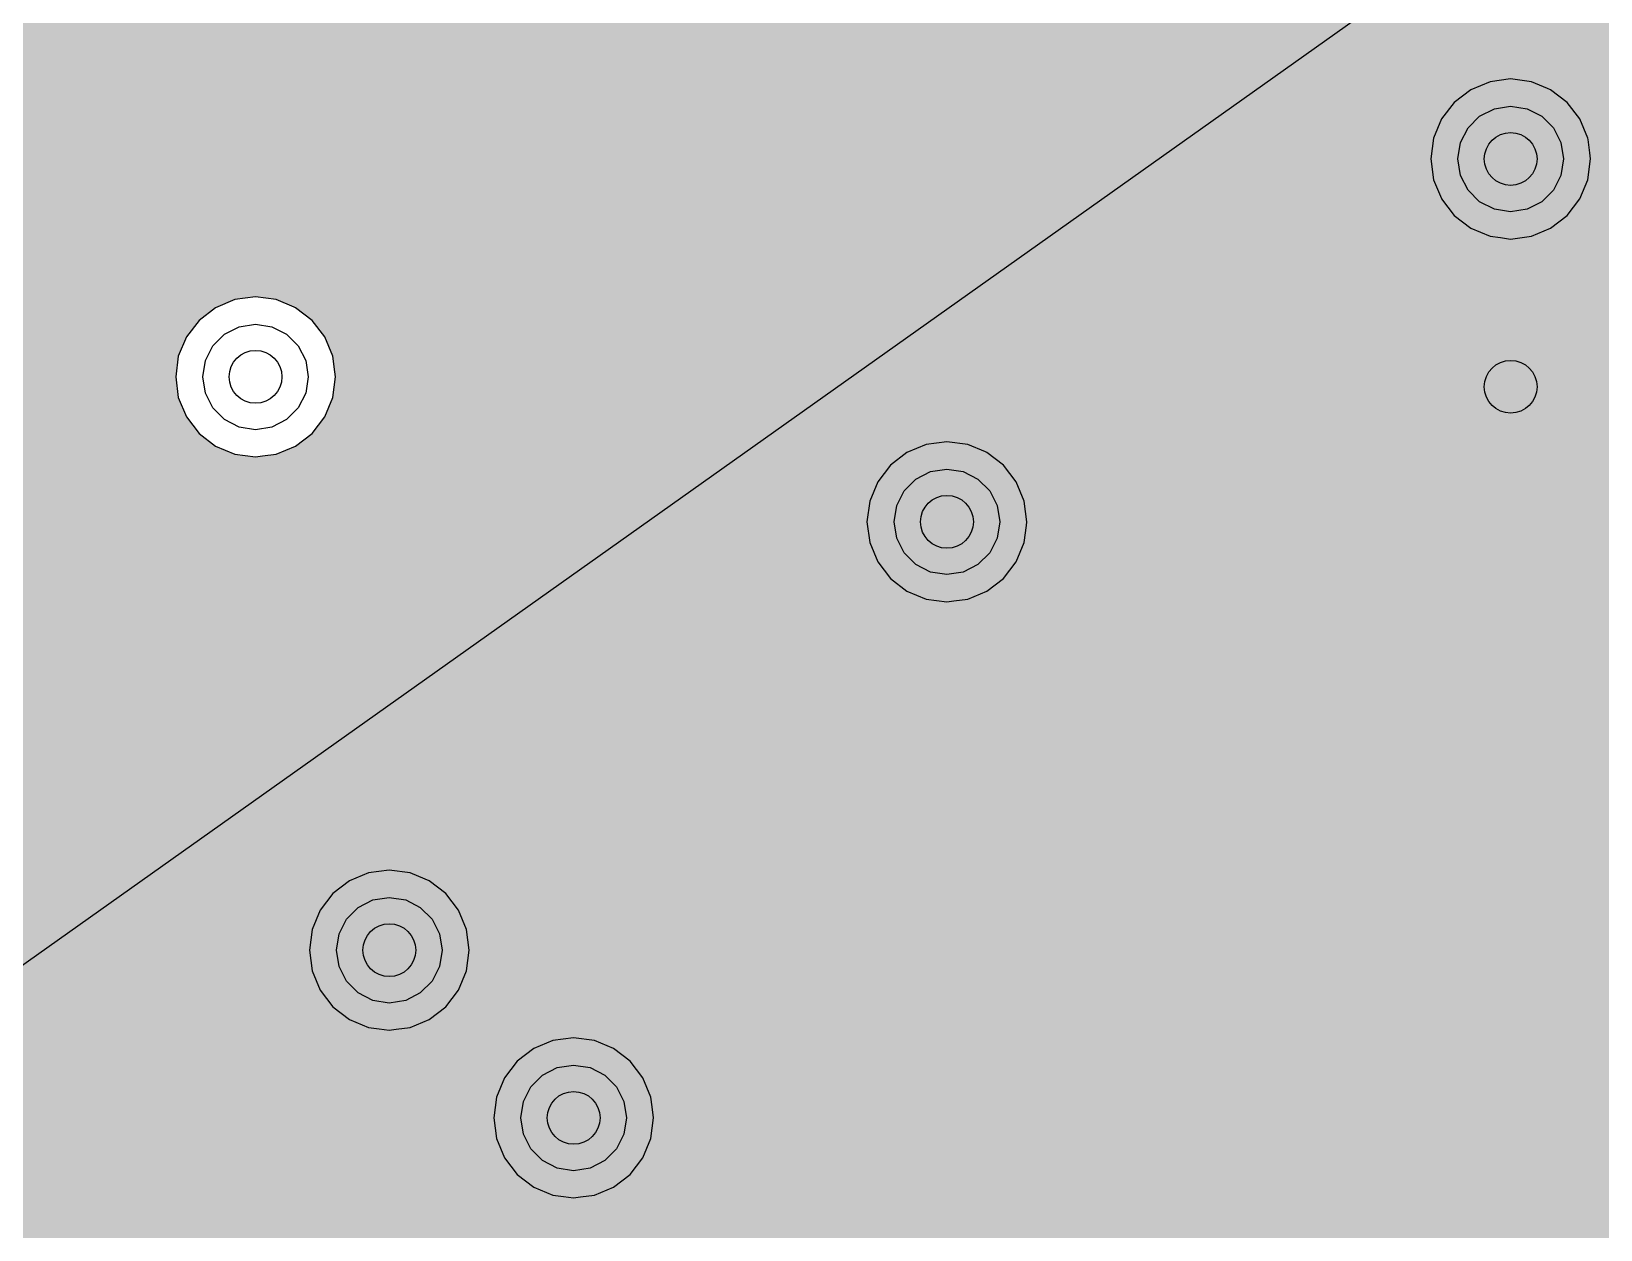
# Model space of a CAD drawing. Header units: millimetres. Extents: x -3894 to -3474, y -291 to 6.
# Drawn here: x -3801.1 to -3789.21, y -217.04 to -207.97 of the extents above; entities that cross this region are included whole.
import ezdxf

# ---------------------------------------------------------------- set-up
doc = ezdxf.new("R2010")
doc.units = ezdxf.units.MM
doc.layers.add('BLACK', color=7, linetype='Continuous')

msp = doc.modelspace()

# ---------------------------------------------------------------- hatches: boundary and pattern name
h = msp.add_hatch(color=256)
h.dxf.hatch_style = 1
h.paths.add_polyline_path([(-3790.84, -205.774), (-3790.842, -205.748), (-3790.876, -205.687), (-3793.073, -203.49), (-3793.097, -203.471), (-3793.165, -203.454), (-3793.231, -203.476), (-3793.275, -203.53), (-3793.305, -203.601), (-3793.401, -203.727), (-3793.526, -203.823), (-3793.672, -203.884), (-3793.777, -203.897), (-3793.829, -203.904), (-3793.907, -203.894), (-3793.986, -203.884), (-3794.132, -203.823), (-3794.257, -203.727), (-3794.354, -203.601), (-3794.414, -203.455), (-3794.414, -203.455), (-3794.435, -203.299), (-3794.414, -203.142), (-3794.385, -203.071), (-3794.376, -203.041), (-3794.386, -202.972), (-3794.432, -202.919), (-3794.499, -202.899), (-3794.672, -202.899), (-3794.733, -202.883), (-3794.763, -202.875), (-3794.787, -202.868), (-3794.89, -202.809), (-3798.878, -198.821), (-3798.9, -198.781), (-3798.92, -198.756), (-3798.976, -198.7), (-3807.358, -205.132), (-3807.233, -205.228), (-3807.137, -205.354), (-3807.076, -205.5), (-3807.055, -205.657), (-3807.061, -205.698), (-3807.076, -205.813), (-3807.137, -205.959), (-3807.233, -206.085), (-3807.251, -206.099), (-3807.374, -206.193), (-3807.399, -206.215), (-3807.425, -206.28), (-3807.412, -206.348), (-3807.364, -206.399), (-3807.358, -206.402), (-3807.358, -206.402), (-3807.233, -206.498), (-3807.137, -206.624), (-3807.076, -206.77), (-3807.055, -206.927), (-3807.061, -206.968), (-3807.076, -207.083), (-3807.137, -207.229), (-3807.233, -207.355), (-3807.374, -207.463), (-3807.399, -207.485), (-3807.425, -207.55), (-3807.412, -207.618), (-3807.364, -207.669), (-3807.358, -207.672), (-3807.358, -207.672), (-3807.233, -207.768), (-3807.137, -207.894), (-3807.076, -208.04), (-3807.057, -208.184), (-3807.055, -208.197), (-3807.061, -208.238), (-3807.076, -208.353), (-3807.137, -208.499), (-3807.233, -208.625), (-3807.358, -208.721), (-3807.504, -208.782), (-3807.603, -208.795), (-3807.661, -208.802), (-3807.76, -208.789), (-3807.818, -208.782), (-3807.964, -208.721), (-3808.089, -208.625), (-3808.198, -208.484), (-3808.219, -208.459), (-3808.284, -208.433), (-3808.353, -208.446), (-3808.403, -208.494), (-3808.407, -208.499), (-3808.407, -208.499), (-3808.503, -208.625), (-3808.628, -208.721), (-3808.774, -208.782), (-3808.873, -208.795), (-3808.931, -208.802), (-3808.98, -208.796), (-3809.574, -215.766), (-3803.938, -216.246), (-3803.928, -216.168), (-3803.928, -216.168), (-3803.868, -216.022), (-3803.771, -215.896), (-3803.646, -215.8), (-3803.5, -215.74), (-3803.5, -215.74), (-3803.343, -215.719), (-3803.186, -215.74), (-3803.186, -215.74), (-3803.04, -215.8), (-3802.915, -215.896), (-3802.819, -216.022), (-3802.758, -216.168), (-3790.755, -207.657), (-3790.817, -207.609), (-3790.914, -207.483), (-3790.936, -207.429), (-3790.974, -207.337), (-3790.974, -207.337), (-3790.995, -207.181), (-3790.974, -207.024), (-3790.974, -207.024), (-3790.914, -206.878), (-3790.865, -206.815), (-3790.859, -206.806), (-3790.84, -206.739)])
h.paths.add_polyline_path([(-3799.56, -210.001), (-3799.404, -209.981), (-3799.247, -210.001), (-3799.247, -210.001), (-3799.111, -210.057), (-3799.101, -210.062), (-3798.975, -210.158), (-3798.879, -210.283), (-3798.819, -210.43), (-3798.803, -210.549), (-3798.798, -210.586), (-3798.819, -210.743), (-3798.879, -210.889), (-3798.975, -211.015), (-3799.101, -211.111), (-3799.247, -211.171), (-3799.351, -211.185), (-3799.404, -211.192), (-3799.482, -211.182), (-3799.56, -211.171), (-3799.707, -211.111), (-3799.832, -211.015), (-3799.928, -210.889), (-3799.989, -210.743), (-3799.989, -210.743), (-3800.009, -210.586), (-3799.989, -210.43), (-3799.928, -210.283), (-3799.832, -210.158), (-3799.707, -210.062), (-3799.56, -210.001)], flags=16)
h.paths.add_polyline_path([(-3799.527, -210.206), (-3799.404, -210.186), (-3799.28, -210.206), (-3799.169, -210.263), (-3799.08, -210.351), (-3799.023, -210.463), (-3799.004, -210.586), (-3799.023, -210.71), (-3799.08, -210.821), (-3799.169, -210.91), (-3799.28, -210.967), (-3799.404, -210.986), (-3799.527, -210.967), (-3799.639, -210.91), (-3799.727, -210.821), (-3799.784, -210.71), (-3799.804, -210.586), (-3799.784, -210.463), (-3799.727, -210.351), (-3799.639, -210.263)], flags=0)
h.paths.add_polyline_path([(-3799.204, -210.586, -1), (-3799.604, -210.586, -1)], flags=0)
h.paths.add_polyline_path([(-3797.675, -203.291), (-3797.772, -203.165), (-3797.832, -203.019), (-3797.832, -203.019), (-3797.853, -202.863), (-3797.832, -202.706), (-3797.832, -202.706), (-3797.772, -202.56), (-3797.675, -202.434), (-3797.55, -202.338), (-3797.404, -202.278), (-3797.404, -202.278), (-3797.247, -202.257), (-3797.09, -202.278), (-3797.09, -202.278), (-3796.944, -202.338), (-3796.819, -202.434), (-3796.723, -202.56), (-3796.662, -202.706), (-3796.641, -202.863), (-3796.644, -202.886), (-3796.662, -203.019), (-3796.723, -203.165), (-3796.819, -203.291), (-3796.944, -203.387), (-3797.09, -203.448), (-3797.183, -203.46), (-3797.247, -203.468), (-3797.329, -203.457), (-3797.404, -203.448), (-3797.55, -203.387)], flags=16)
h.paths.add_polyline_path([(-3797.482, -203.186), (-3797.571, -203.098), (-3797.627, -202.986), (-3797.647, -202.863), (-3797.627, -202.739), (-3797.571, -202.627), (-3797.482, -202.539), (-3797.371, -202.482), (-3797.247, -202.463), (-3797.123, -202.482), (-3797.012, -202.539), (-3796.923, -202.627), (-3796.867, -202.739), (-3796.847, -202.863), (-3796.867, -202.986), (-3796.923, -203.098), (-3797.012, -203.186), (-3797.123, -203.243), (-3797.247, -203.263), (-3797.371, -203.243)], flags=0)
h.paths.add_polyline_path([(-3797.447, -202.863, -1), (-3797.047, -202.863, -1)], flags=0)
h.paths.add_polyline_path([(-3795.414, -205.942), (-3795.414, -205.942), (-3795.354, -205.796), (-3795.257, -205.67), (-3795.132, -205.574), (-3794.986, -205.514), (-3794.986, -205.514), (-3794.829, -205.493), (-3794.672, -205.514), (-3794.672, -205.514), (-3794.526, -205.574), (-3794.401, -205.67), (-3794.305, -205.796), (-3794.244, -205.942), (-3794.223, -206.099), (-3794.244, -206.255), (-3794.305, -206.401), (-3794.401, -206.527), (-3794.526, -206.623), (-3794.672, -206.684), (-3794.777, -206.697), (-3794.829, -206.704), (-3794.934, -206.69), (-3794.986, -206.684), (-3795.132, -206.623), (-3795.257, -206.527), (-3795.354, -206.401), (-3795.414, -206.255), (-3795.414, -206.255), (-3795.435, -206.099)], flags=16)
h.paths.add_polyline_path([(-3795.229, -206.099), (-3795.209, -205.975), (-3795.153, -205.863), (-3795.064, -205.775), (-3794.953, -205.718), (-3794.829, -205.699), (-3794.705, -205.718), (-3794.594, -205.775), (-3794.505, -205.863), (-3794.449, -205.975), (-3794.429, -206.099), (-3794.449, -206.222), (-3794.505, -206.334), (-3794.594, -206.422), (-3794.705, -206.479), (-3794.829, -206.499), (-3794.953, -206.479), (-3795.064, -206.422), (-3795.153, -206.334), (-3795.209, -206.222)], flags=0)
h.paths.add_polyline_path([(-3795.029, -206.099, -1), (-3794.629, -206.099, -1)], flags=0)
h.paths.add_polyline_path([(-3800.241, -200.831, -1), (-3799.841, -200.831, -1)], flags=16)
h.paths.add_polyline_path([(-3802.127, -214.547, -1), (-3802.527, -214.547, -1)], flags=16)
h = msp.add_hatch(color=256)
h.dxf.hatch_style = 1
h.paths.add_polyline_path([(-3779.818, -212.981), (-3782.549, -211.103), (-3782.622, -211.134), (-3782.727, -211.147), (-3782.779, -211.154), (-3782.857, -211.144), (-3782.936, -211.134), (-3783.082, -211.073), (-3783.207, -210.977), (-3783.304, -210.851), (-3783.336, -210.774), (-3783.364, -210.705), (-3783.364, -210.705), (-3783.385, -210.549), (-3783.364, -210.392), (-3783.364, -210.392), (-3783.304, -210.246), (-3783.207, -210.12), (-3783.082, -210.024), (-3783.009, -209.994), (-3783.818, -207.399), (-3783.857, -207.394), (-3783.936, -207.384), (-3784.082, -207.323), (-3784.207, -207.227), (-3784.304, -207.101), (-3784.311, -207.083), (-3784.364, -206.955), (-3784.364, -206.955), (-3789.794, -207.259), (-3789.804, -207.337), (-3789.865, -207.483), (-3789.961, -207.609), (-3790.086, -207.705), (-3790.232, -207.766), (-3790.296, -207.774), (-3790.389, -207.786), (-3790.482, -207.774), (-3790.546, -207.766), (-3790.692, -207.705), (-3790.755, -207.657), (-3802.758, -216.168), (-3802.754, -216.198), (-3802.737, -216.325), (-3802.758, -216.481), (-3802.819, -216.627), (-3802.915, -216.753), (-3803.04, -216.849), (-3803.186, -216.91), (-3802.323, -219.601), (-3800.397, -218.803), (-3800.437, -218.705), (-3800.437, -218.705), (-3800.458, -218.549), (-3800.437, -218.392), (-3800.437, -218.392), (-3800.377, -218.246), (-3800.28, -218.12), (-3800.155, -218.024), (-3800.009, -217.964), (-3800.009, -217.964), (-3799.852, -217.943), (-3799.695, -217.964), (-3799.695, -217.964), (-3799.554, -218.022), (-3799.549, -218.024), (-3799.424, -218.12), (-3799.328, -218.246), (-3799.268, -218.389), (-3799.267, -218.392), (-3799.247, -218.546), (-3799.246, -218.549), (-3799.267, -218.705), (-3799.328, -218.851), (-3799.424, -218.977), (-3799.549, -219.073), (-3799.695, -219.134), (-3799.8, -219.147), (-3799.852, -219.154), (-3799.93, -219.144), (-3800.009, -219.134), (-3800.109, -219.092), (-3792.324, -226.916), (-3790.12, -218.995), (-3790.198, -218.984), (-3790.276, -218.974), (-3790.422, -218.914), (-3790.548, -218.817), (-3790.644, -218.692), (-3790.705, -218.546), (-3790.705, -218.546), (-3790.725, -218.389), (-3790.705, -218.232), (-3790.705, -218.232), (-3790.644, -218.086), (-3790.548, -217.961), (-3790.422, -217.865), (-3790.276, -217.804), (-3790.276, -217.804), (-3790.12, -217.783), (-3789.963, -217.804), (-3789.963, -217.804), (-3789.817, -217.865), (-3789.691, -217.961), (-3789.595, -218.086), (-3789.535, -218.232), (-3789.535, -218.232), (-3789.514, -218.389), (-3789.521, -218.441), (-3789.535, -218.546)])

# ---------------------------------------------------------------- linework, layer by layer
msp.add_line((-3790.755, -207.657), (-3802.758, -216.168))
at = {"layer": 'BLACK', "linetype": 'Continuous'}
for p, q in [((-3790.048, -208.351), (-3790.194, -208.412)), ((-3789.892, -208.33), (-3790.048, -208.351)), ((-3790.048, -208.351), (-3790.048, -208.351)), ((-3789.735, -208.351), (-3789.892, -208.33)), ((-3789.892, -208.33), (-3789.892, -208.33)), ((-3789.613, -208.401), (-3789.735, -208.351)), ((-3789.735, -208.351), (-3789.735, -208.351)), ((-3790.194, -208.412), (-3790.32, -208.508)), ((-3789.589, -208.412), (-3789.613, -208.401)), ((-3789.463, -208.508), (-3789.589, -208.412)), ((-3790.32, -208.508), (-3790.416, -208.633)), ((-3790.127, -208.612), (-3790.015, -208.556)), ((-3790.015, -208.556), (-3789.892, -208.536)), ((-3789.892, -208.536), (-3789.768, -208.556)), ((-3789.768, -208.556), (-3789.656, -208.612)), ((-3789.367, -208.633), (-3789.463, -208.508)), ((-3790.416, -208.633), (-3790.477, -208.779)), ((-3790.272, -208.812), (-3790.215, -208.701)), ((-3790.215, -208.701), (-3790.127, -208.612)), ((-3789.656, -208.612), (-3789.568, -208.701)), ((-3789.568, -208.701), (-3789.511, -208.812)), ((-3789.307, -208.779), (-3789.367, -208.633)), ((-3790.477, -208.779), (-3790.497, -208.936)), ((-3790.477, -208.779), (-3790.477, -208.779)), ((-3790.292, -208.936), (-3790.272, -208.812)), ((-3789.511, -208.812), (-3789.492, -208.936)), ((-3789.305, -208.789), (-3789.307, -208.779)), ((-3789.292, -208.889), (-3789.305, -208.789)), ((-3790.497, -208.936), (-3790.477, -209.093)), ((-3790.497, -208.936), (-3790.497, -208.936)), ((-3790.272, -209.06), (-3790.292, -208.936)), ((-3789.492, -208.936), (-3789.511, -209.06)), ((-3789.307, -209.093), (-3789.286, -208.936)), ((-3789.292, -208.89), (-3789.292, -208.889)), ((-3789.286, -208.936), (-3789.292, -208.89)), ((-3790.215, -209.171), (-3790.272, -209.06)), ((-3789.511, -209.06), (-3789.568, -209.171)), ((-3790.477, -209.093), (-3790.477, -209.093)), ((-3790.477, -209.093), (-3790.417, -209.236)), ((-3790.127, -209.26), (-3790.215, -209.171)), ((-3789.568, -209.171), (-3789.656, -209.26)), ((-3789.367, -209.239), (-3789.307, -209.093)), ((-3790.417, -209.236), (-3790.416, -209.239)), ((-3790.416, -209.239), (-3790.32, -209.364)), ((-3790.015, -209.316), (-3790.127, -209.26)), ((-3789.656, -209.26), (-3789.768, -209.316)), ((-3789.463, -209.364), (-3789.367, -209.239)), ((-3790.32, -209.364), (-3790.194, -209.461)), ((-3789.892, -209.336), (-3790.015, -209.316)), ((-3789.768, -209.316), (-3789.892, -209.336)), ((-3789.589, -209.461), (-3789.463, -209.364)), ((-3790.194, -209.461), (-3790.048, -209.521)), ((-3790.048, -209.521), (-3789.97, -209.531)), ((-3789.97, -209.531), (-3789.892, -209.542)), ((-3789.892, -209.542), (-3789.839, -209.535)), ((-3789.892, -209.542), (-3789.892, -209.542)), ((-3789.892, -209.542), (-3789.892, -209.542)), ((-3789.839, -209.535), (-3789.735, -209.521)), ((-3789.735, -209.521), (-3789.589, -209.461)), ((-3799.56, -210.001), (-3799.707, -210.062)), ((-3799.404, -209.981), (-3799.56, -210.001)), ((-3799.56, -210.001), (-3799.56, -210.001)), ((-3799.247, -210.001), (-3799.404, -209.981)), ((-3799.404, -209.981), (-3799.404, -209.981)), ((-3799.111, -210.057), (-3799.247, -210.001)), ((-3799.247, -210.001), (-3799.247, -210.001)), ((-3799.707, -210.062), (-3799.832, -210.158)), ((-3799.101, -210.062), (-3799.111, -210.057)), ((-3798.975, -210.158), (-3799.101, -210.062)), ((-3799.832, -210.158), (-3799.928, -210.283)), ((-3799.639, -210.263), (-3799.527, -210.206)), ((-3799.527, -210.206), (-3799.404, -210.186)), ((-3799.404, -210.186), (-3799.28, -210.206)), ((-3799.28, -210.206), (-3799.169, -210.263)), ((-3798.879, -210.283), (-3798.975, -210.158)), ((-3799.928, -210.283), (-3799.989, -210.43)), ((-3799.784, -210.463), (-3799.727, -210.351)), ((-3799.727, -210.351), (-3799.639, -210.263)), ((-3799.169, -210.263), (-3799.08, -210.351)), ((-3799.08, -210.351), (-3799.023, -210.463)), ((-3798.819, -210.43), (-3798.879, -210.283)), ((-3799.989, -210.43), (-3800.009, -210.586)), ((-3799.989, -210.43), (-3799.989, -210.43)), ((-3799.804, -210.586), (-3799.784, -210.463)), ((-3799.023, -210.463), (-3799.004, -210.586)), ((-3798.803, -210.549), (-3798.819, -210.43)), ((-3800.009, -210.586), (-3799.989, -210.743)), ((-3800.009, -210.586), (-3800.009, -210.586)), ((-3799.784, -210.71), (-3799.804, -210.586)), ((-3799.004, -210.586), (-3799.023, -210.71)), ((-3798.819, -210.743), (-3798.798, -210.586)), ((-3798.798, -210.586), (-3798.803, -210.549)), ((-3799.727, -210.821), (-3799.784, -210.71)), ((-3799.023, -210.71), (-3799.08, -210.821)), ((-3799.989, -210.743), (-3799.989, -210.743)), ((-3799.989, -210.743), (-3799.928, -210.889)), ((-3799.639, -210.91), (-3799.727, -210.821)), ((-3799.08, -210.821), (-3799.169, -210.91)), ((-3798.879, -210.889), (-3798.819, -210.743)), ((-3799.928, -210.889), (-3799.832, -211.015)), ((-3799.527, -210.967), (-3799.639, -210.91)), ((-3799.404, -210.986), (-3799.527, -210.967)), ((-3799.28, -210.967), (-3799.404, -210.986)), ((-3799.169, -210.91), (-3799.28, -210.967)), ((-3798.975, -211.015), (-3798.879, -210.889)), ((-3799.832, -211.015), (-3799.707, -211.111)), ((-3799.101, -211.111), (-3798.975, -211.015)), ((-3794.164, -211.078), (-3794.321, -211.099)), ((-3794.007, -211.099), (-3794.164, -211.078)), ((-3794.164, -211.078), (-3794.164, -211.078)), ((-3799.707, -211.111), (-3799.56, -211.171)), ((-3799.56, -211.171), (-3799.482, -211.182)), ((-3799.482, -211.182), (-3799.404, -211.192)), ((-3799.404, -211.192), (-3799.351, -211.185)), ((-3799.404, -211.192), (-3799.404, -211.192)), ((-3799.404, -211.192), (-3799.404, -211.192)), ((-3799.351, -211.185), (-3799.247, -211.171)), ((-3799.247, -211.171), (-3799.101, -211.111)), ((-3794.467, -211.159), (-3794.592, -211.255)), ((-3794.321, -211.099), (-3794.467, -211.159)), ((-3794.321, -211.099), (-3794.321, -211.099)), ((-3793.873, -211.154), (-3794.007, -211.099)), ((-3794.007, -211.099), (-3794.007, -211.099)), ((-3793.861, -211.159), (-3793.873, -211.154)), ((-3793.736, -211.255), (-3793.861, -211.159)), ((-3794.592, -211.255), (-3794.689, -211.381)), ((-3794.399, -211.36), (-3794.288, -211.303)), ((-3794.288, -211.303), (-3794.164, -211.284)), ((-3794.164, -211.284), (-3794.04, -211.303)), ((-3794.04, -211.303), (-3793.929, -211.36)), ((-3793.64, -211.381), (-3793.736, -211.255)), ((-3794.689, -211.381), (-3794.749, -211.527)), ((-3794.488, -211.448), (-3794.399, -211.36)), ((-3793.929, -211.36), (-3793.84, -211.448)), ((-3793.579, -211.527), (-3793.64, -211.381)), ((-3794.749, -211.527), (-3794.77, -211.684)), ((-3794.749, -211.527), (-3794.749, -211.527)), ((-3794.564, -211.684), (-3794.544, -211.56)), ((-3794.544, -211.56), (-3794.488, -211.448)), ((-3793.84, -211.448), (-3793.784, -211.56)), ((-3793.784, -211.56), (-3793.764, -211.684)), ((-3793.558, -211.684), (-3793.579, -211.527)), ((-3793.579, -211.527), (-3793.579, -211.527)), ((-3794.77, -211.684), (-3794.749, -211.84)), ((-3794.77, -211.684), (-3794.77, -211.684)), ((-3794.544, -211.807), (-3794.564, -211.684)), ((-3793.764, -211.684), (-3793.784, -211.807)), ((-3793.579, -211.84), (-3793.562, -211.711)), ((-3793.562, -211.711), (-3793.558, -211.684)), ((-3793.558, -211.684), (-3793.558, -211.684)), ((-3794.749, -211.84), (-3794.749, -211.84)), ((-3794.749, -211.84), (-3794.689, -211.986)), ((-3794.488, -211.919), (-3794.544, -211.807)), ((-3794.399, -212.007), (-3794.488, -211.919)), ((-3793.84, -211.919), (-3793.929, -212.007)), ((-3793.784, -211.807), (-3793.84, -211.919)), ((-3793.64, -211.986), (-3793.579, -211.84)), ((-3794.689, -211.986), (-3794.689, -211.986)), ((-3794.689, -211.986), (-3794.592, -212.112)), ((-3794.288, -212.064), (-3794.399, -212.007)), ((-3793.929, -212.007), (-3794.04, -212.064)), ((-3793.736, -212.112), (-3793.64, -211.986)), ((-3794.592, -212.112), (-3794.467, -212.208)), ((-3794.164, -212.084), (-3794.288, -212.064)), ((-3794.04, -212.064), (-3794.164, -212.084)), ((-3793.861, -212.208), (-3793.736, -212.112)), ((-3794.467, -212.208), (-3794.321, -212.269)), ((-3794.321, -212.269), (-3794.242, -212.279)), ((-3794.112, -212.282), (-3794.007, -212.269)), ((-3794.007, -212.269), (-3793.861, -212.208)), ((-3794.242, -212.279), (-3794.164, -212.289)), ((-3794.164, -212.289), (-3794.112, -212.282)), ((-3794.164, -212.289), (-3794.164, -212.289)), ((-3794.164, -212.289), (-3794.164, -212.289)), ((-3798.693, -214.403), (-3798.818, -214.499)), ((-3798.547, -214.343), (-3798.693, -214.403)), ((-3798.39, -214.322), (-3798.547, -214.343)), ((-3798.547, -214.343), (-3798.547, -214.343)), ((-3798.233, -214.343), (-3798.39, -214.322)), ((-3798.39, -214.322), (-3798.39, -214.322)), ((-3798.119, -214.39), (-3798.233, -214.343)), ((-3798.233, -214.343), (-3798.233, -214.343)), ((-3798.087, -214.403), (-3798.119, -214.39)), ((-3797.962, -214.499), (-3798.087, -214.403)), ((-3798.818, -214.499), (-3798.915, -214.625)), ((-3798.514, -214.547), (-3798.39, -214.528)), ((-3798.39, -214.528), (-3798.266, -214.547)), ((-3797.866, -214.625), (-3797.962, -214.499)), ((-3798.915, -214.625), (-3798.975, -214.771)), ((-3798.714, -214.692), (-3798.625, -214.604)), ((-3798.625, -214.604), (-3798.514, -214.547)), ((-3798.266, -214.547), (-3798.155, -214.604)), ((-3798.155, -214.604), (-3798.066, -214.692)), ((-3797.805, -214.771), (-3797.866, -214.625)), ((-3798.975, -214.771), (-3798.996, -214.928)), ((-3798.975, -214.771), (-3798.975, -214.771)), ((-3798.77, -214.804), (-3798.714, -214.692)), ((-3798.066, -214.692), (-3798.01, -214.804)), ((-3797.784, -214.928), (-3797.805, -214.771)), ((-3798.79, -214.928), (-3798.77, -214.804)), ((-3798.01, -214.804), (-3797.99, -214.928)), ((-3798.996, -214.928), (-3798.996, -214.928)), ((-3798.996, -214.928), (-3798.975, -215.084)), ((-3798.77, -215.051), (-3798.79, -214.928)), ((-3797.99, -214.928), (-3798.01, -215.051)), ((-3797.805, -215.084), (-3797.784, -214.928)), ((-3798.975, -215.084), (-3798.975, -215.084)), ((-3798.975, -215.084), (-3798.915, -215.23)), ((-3798.714, -215.163), (-3798.77, -215.051)), ((-3798.01, -215.051), (-3798.066, -215.163)), ((-3797.866, -215.23), (-3797.805, -215.084)), ((-3798.915, -215.23), (-3798.818, -215.356)), ((-3798.625, -215.251), (-3798.714, -215.163)), ((-3798.066, -215.163), (-3798.155, -215.251)), ((-3797.962, -215.356), (-3797.866, -215.23)), ((-3798.818, -215.356), (-3798.693, -215.452)), ((-3798.514, -215.308), (-3798.625, -215.251)), ((-3798.39, -215.328), (-3798.514, -215.308)), ((-3798.266, -215.308), (-3798.39, -215.328)), ((-3798.155, -215.251), (-3798.266, -215.308)), ((-3798.087, -215.452), (-3797.962, -215.356)), ((-3798.693, -215.452), (-3798.547, -215.513)), ((-3798.233, -215.513), (-3798.087, -215.452)), ((-3798.547, -215.513), (-3798.468, -215.523)), ((-3798.468, -215.523), (-3798.39, -215.533)), ((-3798.39, -215.533), (-3798.338, -215.526)), ((-3798.39, -215.533), (-3798.39, -215.533)), ((-3798.39, -215.533), (-3798.39, -215.533)), ((-3798.338, -215.526), (-3798.233, -215.513)), ((-3796.993, -215.592), (-3797.15, -215.613)), ((-3796.836, -215.613), (-3796.993, -215.592)), ((-3796.993, -215.592), (-3796.993, -215.592)), ((-3797.296, -215.673), (-3797.421, -215.769)), ((-3797.15, -215.613), (-3797.296, -215.673)), ((-3797.15, -215.613), (-3797.15, -215.613)), ((-3796.69, -215.673), (-3796.836, -215.613)), ((-3796.836, -215.613), (-3796.836, -215.613)), ((-3796.565, -215.769), (-3796.69, -215.673)), ((-3797.421, -215.769), (-3797.518, -215.895)), ((-3797.228, -215.874), (-3797.117, -215.817)), ((-3797.117, -215.817), (-3796.993, -215.798)), ((-3796.993, -215.798), (-3796.869, -215.817)), ((-3796.869, -215.817), (-3796.758, -215.874)), ((-3796.469, -215.895), (-3796.565, -215.769)), ((-3797.518, -215.895), (-3797.578, -216.041)), ((-3797.373, -216.074), (-3797.317, -215.962)), ((-3797.317, -215.962), (-3797.228, -215.874)), ((-3796.758, -215.874), (-3796.669, -215.962)), ((-3796.669, -215.962), (-3796.613, -216.074)), ((-3796.408, -216.041), (-3796.469, -215.895)), ((-3797.578, -216.041), (-3797.599, -216.198)), ((-3797.578, -216.041), (-3797.578, -216.041)), ((-3797.393, -216.198), (-3797.373, -216.074)), ((-3796.613, -216.074), (-3796.593, -216.198)), ((-3796.398, -216.114), (-3796.408, -216.041)), ((-3796.408, -216.041), (-3796.408, -216.041)), ((-3797.599, -216.198), (-3797.578, -216.354)), ((-3797.599, -216.198), (-3797.599, -216.198)), ((-3797.373, -216.321), (-3797.393, -216.198)), ((-3796.593, -216.198), (-3796.613, -216.321)), ((-3796.408, -216.354), (-3796.387, -216.198)), ((-3796.387, -216.198), (-3796.398, -216.114)), ((-3797.578, -216.354), (-3797.578, -216.354)), ((-3797.578, -216.354), (-3797.518, -216.5)), ((-3797.317, -216.433), (-3797.373, -216.321)), ((-3797.228, -216.521), (-3797.317, -216.433)), ((-3796.669, -216.433), (-3796.758, -216.521)), ((-3796.613, -216.321), (-3796.669, -216.433)), ((-3796.469, -216.5), (-3796.408, -216.354)), ((-3797.518, -216.5), (-3797.421, -216.626)), ((-3797.117, -216.578), (-3797.228, -216.521)), ((-3796.758, -216.521), (-3796.869, -216.578)), ((-3796.565, -216.626), (-3796.469, -216.5)), ((-3797.421, -216.626), (-3797.296, -216.722)), ((-3796.993, -216.598), (-3797.117, -216.578)), ((-3796.869, -216.578), (-3796.993, -216.598)), ((-3796.69, -216.722), (-3796.565, -216.626)), ((-3797.296, -216.722), (-3797.15, -216.783)), ((-3797.15, -216.783), (-3797.071, -216.793)), ((-3797.071, -216.793), (-3796.993, -216.803)), ((-3796.993, -216.803), (-3796.941, -216.796)), ((-3796.941, -216.796), (-3796.836, -216.783)), ((-3796.836, -216.783), (-3796.69, -216.722)), ((-3796.993, -216.803), (-3796.993, -216.803)), ((-3796.993, -216.803), (-3796.993, -216.803))]:
    msp.add_line(p, q, dxfattribs=at)
at = {"layer": 'BLACK'}
for centre in [(-3789.892, -208.936), (-3799.404, -210.586), (-3789.892, -210.661), (-3794.164, -211.684), (-3798.39, -214.928), (-3796.993, -216.198)]:
    msp.add_circle(centre, 0.2, dxfattribs=at)

doc.saveas('drawing.dxf')
